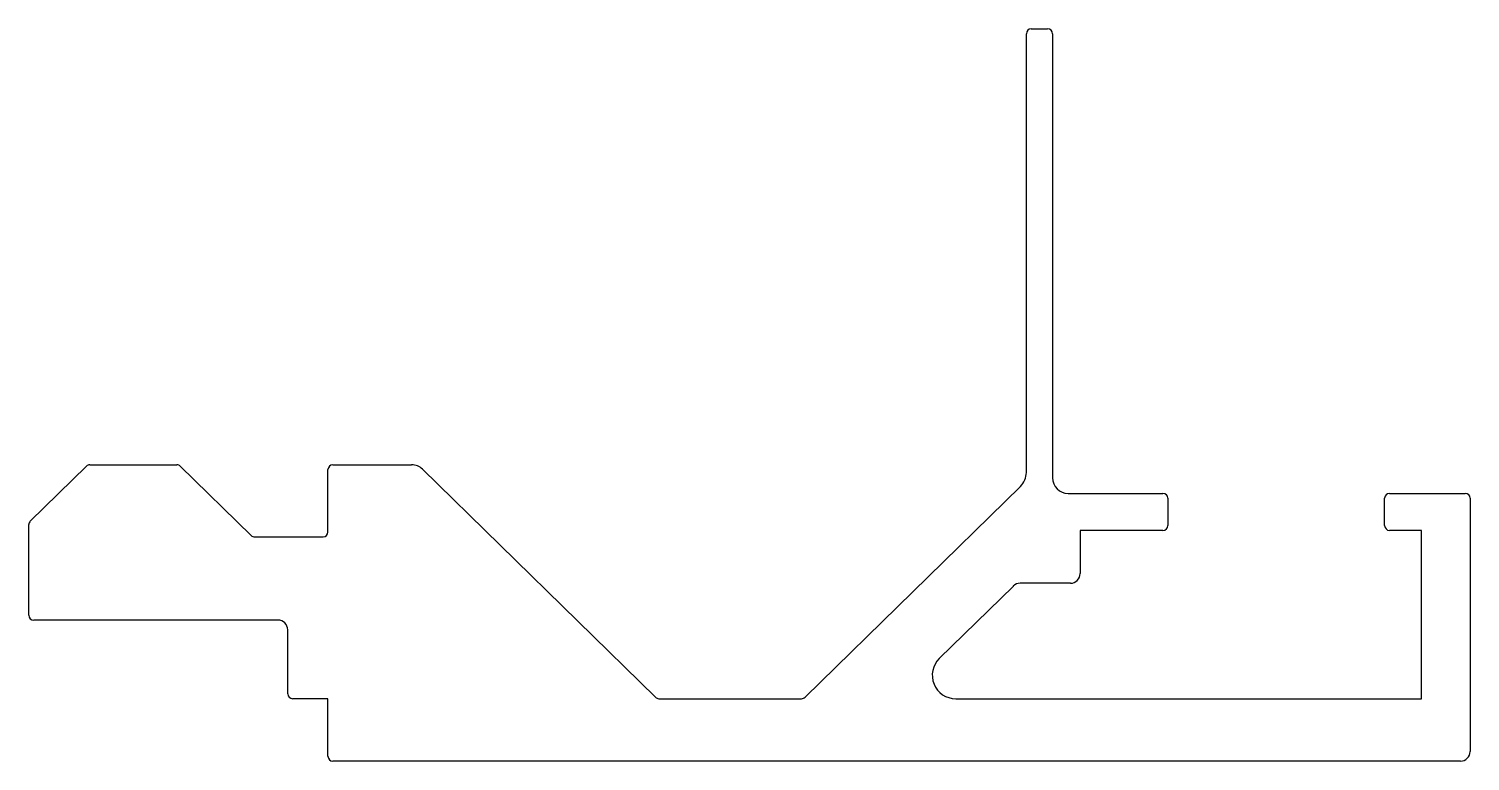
# Model space of a CAD drawing. Extents: x 2.4 to 76.2, y 2.2 to 39.7.
import ezdxf

# ---------------------------------------------------------------- set-up
doc = ezdxf.new("R2010")
doc.units = 0
doc.layers.get('0').update_dxf_attribs({"linetype": 'CONTINUOUS'})

msp = doc.modelspace()

# ---------------------------------------------------------------- linework, layer by layer
for p, q in [((53.489, 17.01), (53.489, 39.474)), ((53.739, 39.724), (54.579, 39.724)), ((54.829, 39.474), (54.829, 16.739)), ((2.489, 14.517), (5.365, 17.333)), ((5.539, 17.404), (9.995, 17.404)), ((10.17, 17.333), (13.803, 13.777)), ((17.732, 13.955), (17.732, 17.154)), ((17.982, 17.404), (22.009, 17.404)), ((22.569, 17.176), (34.499, 5.496)), ((42.156, 5.496), (53.188, 16.296)), ((55.629, 15.939), (60.484, 15.939)), ((60.734, 15.689), (60.734, 14.29)), ((71.834, 14.29), (71.834, 15.689)), ((72.084, 15.939), (75.964, 15.939)), ((76.214, 15.689), (76.214, 2.724)), ((2.414, 9.698), (2.414, 14.339)), ((56.243, 14.04), (56.243, 11.835)), ((60.484, 14.04), (56.243, 14.04)), ((73.714, 14.04), (72.084, 14.04)), ((73.714, 5.424), (73.714, 14.04)), ((13.977, 13.705), (17.482, 13.705)), ((52.823, 11.192), (49.033, 7.482)), ((55.743, 11.335), (53.172, 11.335)), ((15.168, 9.448), (2.664, 9.448)), ((15.668, 5.674), (15.668, 8.948)), ((17.732, 5.424), (15.918, 5.424)), ((17.732, 2.474), (17.732, 5.424)), ((34.674, 5.424), (41.981, 5.424)), ((49.872, 5.424), (73.714, 5.424)), ((75.714, 2.224), (17.982, 2.224))]:
    msp.add_line(p, q)
for centre, radius, start, end in [((53.739, 39.474), 0.25, 90, 180), ((54.579, 39.474), 0.25, 0, 90), ((5.539, 17.154), 0.25, 90, 134.39114), ((9.995, 17.154), 0.25, 45.60886, 90), ((17.982, 17.154), 0.25, 90, 180), ((22.009, 16.604), 0.8, 45.60886, 90), ((52.489, 17.01), 1, 314.39114, 360), ((55.629, 16.739), 0.8, 180, 270), ((60.484, 15.689), 0.25, 0, 90), ((72.084, 15.689), 0.25, 90, 180), ((75.964, 15.689), 0.25, 0, 90), ((2.664, 14.339), 0.25, 134.39114, 180), ((60.484, 14.29), 0.25, 270, 360), ((72.084, 14.29), 0.25, 180, 270), ((13.977, 13.955), 0.25, 225.60886, 270), ((17.482, 13.955), 0.25, 270, 0), ((55.743, 11.835), 0.5, 270, 0), ((53.172, 10.835), 0.5, 90, 134.39114), ((2.664, 9.698), 0.25, 180, 270), ((15.168, 8.948), 0.5, 0, 90), ((49.872, 6.624), 1.2, 134.39114, 270), ((15.918, 5.674), 0.25, 180, 270), ((34.674, 5.674), 0.25, 225.60886, 270), ((41.981, 5.674), 0.25, 270, 314.39114), ((17.982, 2.474), 0.25, 180, 270), ((75.714, 2.724), 0.5, 270, 0)]:
    msp.add_arc(centre, radius, start, end)

doc.saveas('drawing.dxf')
